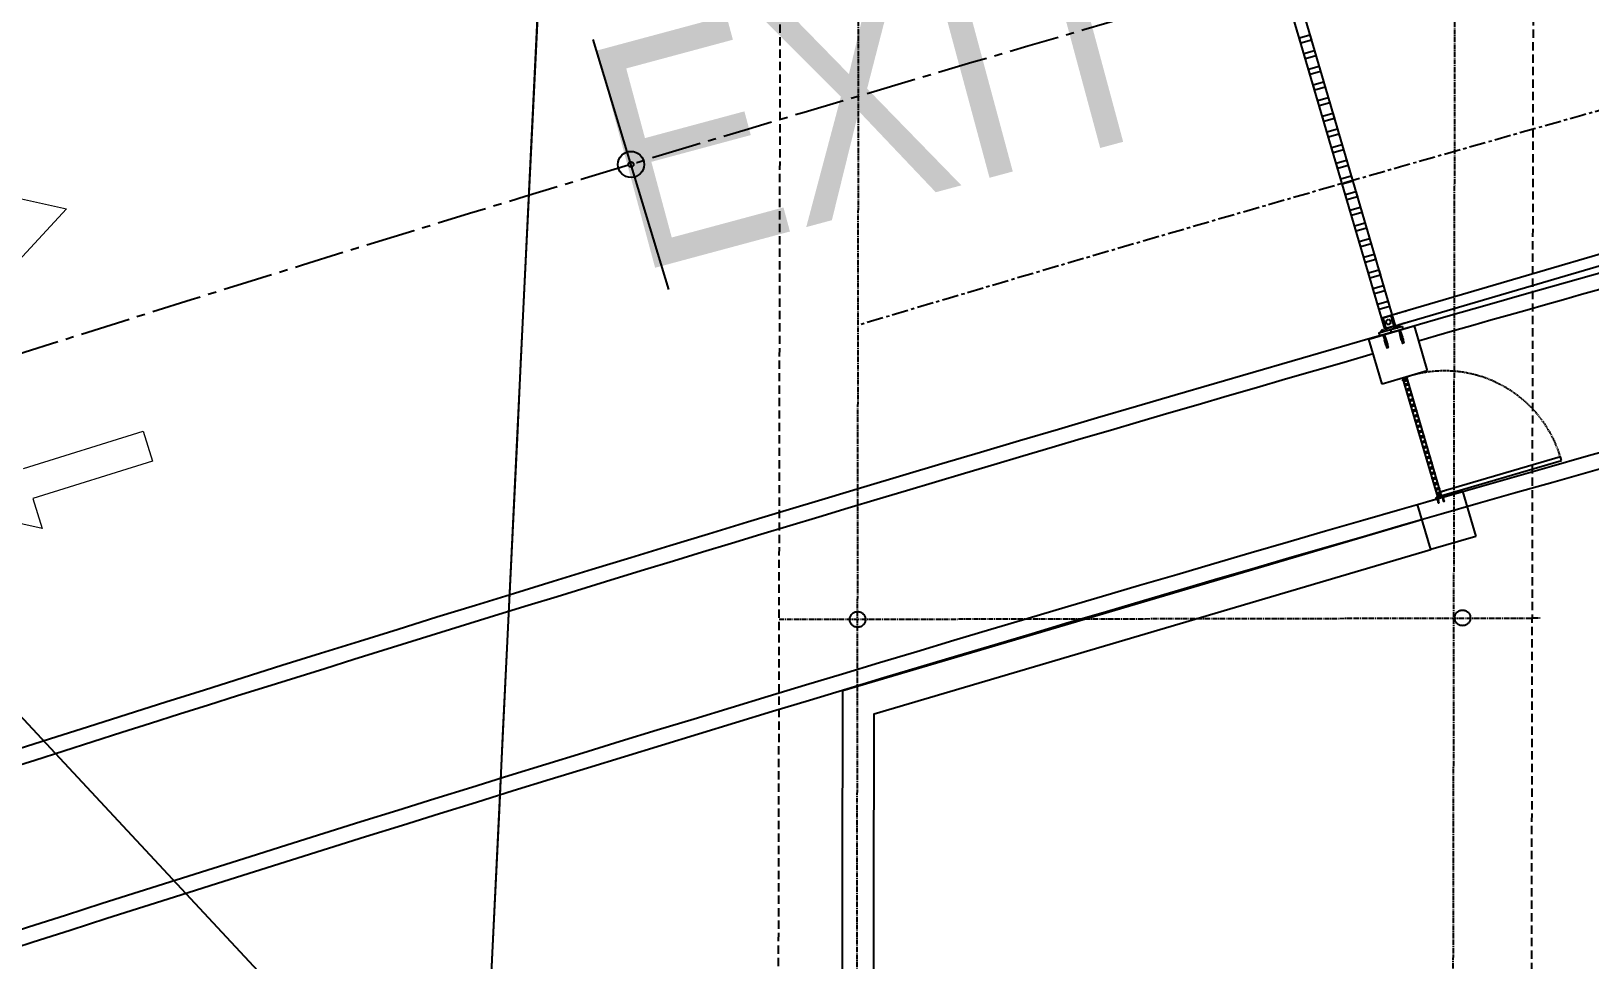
# Model space of a CAD drawing. Header units: feet. Extents: x 50754 to 76410, y 49660 to 67674.
# Drawn here: x 55201 to 55798, y 56534 to 56890 of the extents above; entities that cross this region are included whole.
import ezdxf

# ---------------------------------------------------------------- set-up
doc = ezdxf.new("R2010")
doc.units = ezdxf.units.FT
for name, pattern in [('Amconstr', [9999, 9999, 0]), ('CENTER', [2, 1.25, -0.25, 0.25, -0.25]), ('CENTER2', [28.575, 19.05, -3.175, 3.175, -3.175]), ('HIDDEN', [9.525, 6.35, -3.175]), ('HIDDEN2', [0.1875, 0.125, -0.0625])]:
    doc.linetypes.add(name, pattern=pattern)
for name, color, linetype in [('03--GRID', 8, 'CENTER2'), ('1_TEXT', 3, 'Continuous'), ('CKS_PROPERTY LINE', 5, 'Continuous'), ('F--BLOCKWALL-3', 253, 'Continuous'), ('MS GATE', 1, 'Continuous'), ('PLOT LINE', 3, 'Continuous'), ('ROAD CL', 251, 'CENTER'), ('roads & footpath', 161, 'Continuous')]:
    doc.layers.add(name, color=color, linetype=linetype)
doc.layers.add('1_CAR', color=1, linetype='Continuous', lineweight=0)
doc.styles.add('ARC_IMP 001 1_1', font='ARIALN.TTF', dxfattribs={"height": 0.078125})

# ---------------------------------------------------------------- blocks, each defined once
blk = doc.blocks.new('admin enlclave road')
at = {"layer": 'CKS_PROPERTY LINE', "color": 253}
for end in [5.08512532, 5.08442034]:
    blk.add_arc((-252677.079, -31683.27), 298338.704, 5.051499, end, dxfattribs=at)

msp = doc.modelspace()

# ---------------------------------------------------------------- linework, layer by layer
at = {"layer": '03--GRID', "color": 253, "ltscale": 0.1}
for p, q in [((55517.13983, 56451.6485), (55519.07095, 57576.64684)), ((55747.07181, 57576.2549), (55745.11209, 56436.25658)), ((55487.50444, 56664.69976), (55778.92267, 56665.20755))]:
    msp.add_line(p, q, dxfattribs=at)
at = {"layer": '1_CAR', "color": 253}
for p, q in [((55179.66738, 56829.69084), (55214.78625, 56821.77473)), ((55214.78625, 56821.77473), (55190.37126, 56795.31895)), ((55198.35894, 56722.39597), (55244.18812, 56736.66781)), ((55244.18812, 56736.66781), (55247.75608, 56725.21051)), ((55247.75608, 56725.21051), (55201.9269, 56710.93867)), ((55201.9269, 56710.93867), (55205.49486, 56699.48137)), ((55205.49486, 56699.48137), (55170.37598, 56707.39748))]:
    msp.add_line(p, q, dxfattribs=at)
at = {"layer": 'F--BLOCKWALL-3', "color": 253, "linetype": 'HIDDEN', "lineweight": 25, "ltscale": 0.5}
for p, q in [((55487.11251, 56436.7001), (55489.0722, 57576.69841)), ((55777.07177, 57576.20332), (55775.11207, 56436.20501))]:
    msp.add_line(p, q, dxfattribs=at)
at = {"layer": 'F--BLOCKWALL-3', "color": 253, "linetype": 'Amconstr', "lineweight": 25}
for p, q in [((55713.11494, 56771.96344), (55730.3871, 56777.03026)), ((55730.3871, 56777.03026), (55735.45392, 56759.7581)), ((55718.18176, 56754.69128), (55713.11494, 56771.96344)), ((55735.45392, 56759.7581), (55718.18176, 56754.69128)), ((55731.69328, 56708.6322), (55748.96543, 56713.69902)), ((55748.96543, 56713.69902), (55754.03225, 56696.42686)), ((55736.7601, 56691.36005), (55731.69328, 56708.6322)), ((55754.03225, 56696.42686), (55736.7601, 56691.36005))]:
    msp.add_line(p, q, dxfattribs=at)
for centre in [(55517.50486, 56664.64785), (55748.92271, 56665.25912)]:
    msp.add_circle(centre, 3, dxfattribs=at)
at = {"layer": 'MS GATE', "color": 253}
for p, q in [((55721.75084, 56774.49747), (55721.45385, 56775.50966)), ((55725.84436, 56756.30975), (55725.87817, 56756.33112)), ((55725.87817, 56756.33112), (55725.92871, 56756.33448)), ((55740.29861, 56711.15677), (55740.19971, 56711.4942))]:
    msp.add_line(p, q, dxfattribs=at)
for points in [[(55683.21704, 56913.26142), (55723.1747, 56777.07956), (55719.17339, 56775.90552), (55679.21572, 56912.08738)], [(55691.09969, 56886.39612), (55687.09838, 56885.22208), (55686.50903, 56887.23064), (55690.51035, 56888.40469)], [(55692.85843, 56880.40205), (55688.85712, 56879.22801), (55688.26778, 56881.23658), (55692.26909, 56882.41062)], [(55694.61254, 56874.42381), (55690.61122, 56873.24976), (55690.03116, 56875.2267), (55694.03248, 56876.40074)], [(55696.38056, 56868.39811), (55692.37924, 56867.22407), (55691.7899, 56869.23263), (55695.79122, 56870.40667)], [(55698.13466, 56862.41986), (55694.13335, 56861.24582), (55693.54865, 56863.23857), (55697.54996, 56864.41261)], [(55699.8934, 56856.4258), (55695.89209, 56855.25175), (55695.30739, 56857.2445), (55699.3087, 56858.41855)], [(55701.65215, 56850.43173), (55697.65083, 56849.25769), (55697.07077, 56851.23462), (55701.07209, 56852.40866)], [(55703.41553, 56844.42185), (55699.41422, 56843.24781), (55698.82951, 56845.24056), (55702.83083, 56846.4146)], [(55705.17427, 56838.42779), (55701.17296, 56837.25374), (55700.58826, 56839.24649), (55704.58957, 56840.42053)], [(55706.93302, 56832.43372), (55702.9317, 56831.25968), (55702.34236, 56833.26824), (55706.34367, 56834.44229)], [(55708.69176, 56826.43966), (55704.69044, 56825.26561), (55704.11038, 56827.24255), (55708.1117, 56828.41659)], [(55710.45514, 56820.42978), (55706.45383, 56819.25573), (55705.86449, 56821.2643), (55709.8658, 56822.43834)], [(55712.21388, 56814.43571), (55708.21257, 56813.26167), (55707.62323, 56815.27023), (55711.62454, 56816.44428)], [(55861.08564, 56817.54456), (55859.90696, 56821.56169), (55721.48993, 56780.94819), (55722.66861, 56776.93106)], [(55713.97263, 56808.44165), (55709.97131, 56807.2676), (55709.38197, 56809.27617), (55713.38329, 56810.45021)], [(55715.73137, 56802.44758), (55711.73005, 56801.27354), (55711.14535, 56803.26629), (55715.14667, 56804.44033)], [(55717.49475, 56796.4377), (55713.49344, 56795.26366), (55712.9041, 56797.27222), (55716.90541, 56798.44627)], [(55719.2535, 56790.44364), (55715.25218, 56789.26959), (55714.66284, 56791.27816), (55718.66415, 56792.4522)], [(55721.01224, 56784.44957), (55717.01092, 56783.27553), (55716.42158, 56785.28409), (55720.4229, 56786.45814)], [(55719.17339, 56775.90552), (55723.1747, 56777.07956), (55721.99602, 56781.09669), (55717.99471, 56779.92265)], [(55722.95632, 56775.9505), (55719.96719, 56775.07345), (55718.5008, 56780.07114), (55721.48993, 56780.94819)], [(55725.94544, 56776.82756), (55716.96225, 56774.19176), (55717.25924, 56773.17957), (55726.24243, 56775.81536)], [(55719.6523, 56778.60542), (55719.68857, 56778.59888), (55719.73877, 56778.5449), (55719.72106, 56778.48818), (55719.69407, 56778.46308), (55719.62616, 56778.46033), (55719.59643, 56778.50314), (55719.59368, 56778.57104)], [(55719.65694, 56778.5896), (55719.69785, 56778.56725), (55719.73877, 56778.5449), (55719.72106, 56778.48818), (55719.64198, 56778.46497), (55719.61224, 56778.50778), (55719.61878, 56778.54405)], [(55719.81472, 56778.05188), (55719.85099, 56778.04534), (55719.89654, 56778.00718), (55719.87883, 56777.95045), (55719.85648, 56777.90954), (55719.78394, 56777.92261), (55719.7542, 56777.96541), (55719.7561, 56778.0175)], [(55719.81936, 56778.03606), (55719.85099, 56778.04534), (55719.89654, 56778.00718), (55719.87419, 56777.96626), (55719.8472, 56777.94117), (55719.79511, 56777.94306), (55719.77002, 56777.97005), (55719.77191, 56778.02214)], [(55719.84332, 56779.12525), (55719.90005, 56779.10754), (55719.92514, 56779.08055), (55719.92789, 56779.01264), (55719.88508, 56778.98291), (55719.81718, 56778.98016), (55719.7828, 56779.03878), (55719.78934, 56779.07505)], [(55719.84332, 56779.12525), (55719.88423, 56779.1029), (55719.90933, 56779.07591), (55719.90743, 56779.02382), (55719.88044, 56778.99872), (55719.84417, 56779.00526), (55719.79862, 56779.04342), (55719.82097, 56779.08433)], [(55720.25632, 56777.71767), (55720.30841, 56777.71577), (55720.34278, 56777.65715), (55720.33625, 56777.62088), (55720.29808, 56777.57533), (55720.22554, 56777.5884), (55720.20045, 56777.61539), (55720.1977, 56777.68329)], [(55720.26096, 56777.70185), (55720.29723, 56777.69532), (55720.32697, 56777.65251), (55720.32043, 56777.61624), (55720.29808, 56777.57533), (55720.25717, 56777.59768), (55720.21626, 56777.62003), (55720.23397, 56777.67676)], [(55720.29837, 56779.44771), (55720.35045, 56779.44582), (55720.38483, 56779.3872), (55720.3783, 56779.35092), (55720.34013, 56779.30537), (55720.26759, 56779.31844), (55720.24249, 56779.34543), (55720.23975, 56779.41333)], [(55720.30301, 56779.4319), (55720.3551, 56779.43), (55720.38483, 56779.3872), (55720.3783, 56779.35092), (55720.34013, 56779.30537), (55720.29922, 56779.32772), (55720.25831, 56779.35007), (55720.27602, 56779.4068)], [(55720.81346, 56777.69219), (55720.86555, 56777.6903), (55720.89528, 56777.64749), (55720.89803, 56777.57959), (55720.85523, 56777.54985), (55720.78732, 56777.54711), (55720.75295, 56777.60573), (55720.75484, 56777.65782)], [(55720.81346, 56777.69219), (55720.86555, 56777.6903), (55720.89528, 56777.64749), (55720.89339, 56777.59541), (55720.85058, 56777.56567), (55720.81431, 56777.5722), (55720.76876, 56777.61037), (55720.78647, 56777.6671)], [(55720.85551, 56779.42224), (55720.92805, 56779.40917), (55720.95315, 56779.38218), (55720.95589, 56779.31427), (55720.89727, 56779.2799), (55720.861, 56779.28643), (55720.81081, 56779.34041), (55720.83316, 56779.38132)], [(55720.85551, 56779.42224), (55720.91224, 56779.40453), (55720.93733, 56779.37754), (55720.93544, 56779.32545), (55720.89263, 56779.29571), (55720.85636, 56779.30225), (55720.83316, 56779.38132)], [(55721.26851, 56778.01466), (55721.33641, 56778.01741), (55721.37079, 56777.95878), (55721.36426, 56777.92251), (55721.31028, 56777.87232), (55721.26936, 56777.89467), (55721.22845, 56777.91702), (55721.24152, 56777.98956)], [(55721.27315, 56777.99884), (55721.32524, 56777.99695), (55721.35498, 56777.95414), (55721.34844, 56777.91787), (55721.31028, 56777.87232), (55721.26936, 56777.89467), (55721.24616, 56777.97375)], [(55721.31293, 56779.09267), (55721.3492, 56779.08613), (55721.39939, 56779.03215), (55721.38168, 56778.97543), (55721.35469, 56778.95033), (55721.3026, 56778.95222), (55721.25705, 56778.99039), (55721.27012, 56779.06293)], [(55721.31757, 56779.07685), (55721.35848, 56779.0545), (55721.39939, 56779.03215), (55721.38168, 56778.97543), (55721.3026, 56778.95222), (55721.27287, 56778.99503), (55721.2794, 56779.0313)], [(55721.47534, 56778.53913), (55721.51161, 56778.53259), (55721.55717, 56778.49443), (55721.53946, 56778.4377), (55721.51711, 56778.39679), (55721.46038, 56778.4145), (55721.41483, 56778.45266), (55721.43254, 56778.50939)], [(55721.47998, 56778.52331), (55721.51161, 56778.53259), (55721.55717, 56778.49443), (55721.53482, 56778.45352), (55721.50783, 56778.42842), (55721.45574, 56778.43031), (55721.43064, 56778.4573), (55721.43254, 56778.50939)], [(55726.52249, 56755.69554), (55727.85637, 56756.08651), (55727.46694, 56757.41512), (55726.13306, 56757.02415)], [(55727.46694, 56757.41512), (55740.77347, 56712.01734), (55739.43959, 56711.62636), (55726.13306, 56757.02415)], [(55726.58212, 56755.80462), (55727.74202, 56756.1446), (55727.40049, 56757.30977), (55726.24059, 56756.96979)], [(55728.33338, 56754.45911), (55726.99949, 56754.06814), (55726.80323, 56754.73771), (55728.13712, 56755.12869)], [(55728.91907, 56752.46092), (55727.58518, 56752.06995), (55727.39047, 56752.73425), (55728.72435, 56753.12523)], [(55729.5063, 56750.45746), (55728.17242, 56750.06648), (55727.97616, 56750.73606), (55729.31004, 56751.12704)], [(55730.09199, 56748.45927), (55728.75811, 56748.06829), (55728.56185, 56748.73787), (55729.89573, 56749.12885)], [(55730.67768, 56746.46108), (55729.34379, 56746.0701), (55729.14753, 56746.73968), (55730.48142, 56747.13066)], [(55731.26182, 56744.46816), (55729.92794, 56744.07718), (55729.73477, 56744.73622), (55731.06865, 56745.12719)], [(55731.8506, 56742.45942), (55730.51672, 56742.06845), (55730.32046, 56742.73803), (55731.65434, 56743.129)], [(55732.43475, 56740.46651), (55731.10086, 56740.07553), (55730.90615, 56740.73984), (55732.24003, 56741.13081)], [(55733.02044, 56738.46832), (55731.68655, 56738.07734), (55731.49184, 56738.74165), (55732.82572, 56739.13262)], [(55733.60612, 56736.47013), (55732.27224, 56736.07915), (55732.07907, 56736.73818), (55733.41295, 56737.12916)], [(55734.19336, 56734.46666), (55732.85947, 56734.07569), (55732.66476, 56734.73999), (55733.99864, 56735.13097)], [(55734.77905, 56732.46847), (55733.44516, 56732.0775), (55733.25045, 56732.7418), (55734.58433, 56733.13278)], [(55735.36474, 56730.47028), (55734.03085, 56730.07931), (55733.83459, 56730.74889), (55735.16848, 56731.13986)], [(55735.95043, 56728.47209), (55734.61654, 56728.08112), (55734.42337, 56728.74015), (55735.75726, 56729.13113)], [(55736.53766, 56726.46863), (55735.20378, 56726.07765), (55735.00752, 56726.74723), (55736.3414, 56727.13821)], [(55786.74767, 56725.49282), (55786.35515, 56726.83198), (55740.21224, 56713.30704), (55740.60476, 56711.96789)], [(55737.12335, 56724.47044), (55735.78946, 56724.07946), (55735.59321, 56724.74904), (55736.92709, 56725.14002)], [(55737.70904, 56722.47225), (55736.37515, 56722.08127), (55736.17889, 56722.75085), (55737.51278, 56723.14183)], [(55738.29473, 56720.47406), (55736.96084, 56720.08308), (55736.76613, 56720.74739), (55738.10001, 56721.13836)], [(55738.88196, 56718.4706), (55737.54808, 56718.07962), (55737.35182, 56718.7492), (55738.6857, 56719.14017)], [(55739.46765, 56716.47241), (55738.13377, 56716.08143), (55737.93751, 56716.75101), (55739.27139, 56717.14198)], [(55740.05334, 56714.47422), (55738.71946, 56714.08324), (55738.5232, 56714.75282), (55739.85708, 56715.14379)], [(55741.69703, 56711.93308), (55738.70238, 56711.05532), (55738.80129, 56710.71789), (55741.79594, 56711.59565)], [(55739.43959, 56711.62636), (55740.77347, 56712.01734), (55740.38095, 56713.35649), (55739.04707, 56712.96552)], [(55740.70057, 56711.64101), (55739.70412, 56711.34893), (55739.21578, 56713.01497), (55740.21224, 56713.30704)], [(55739.59948, 56712.52629), (55739.61157, 56712.52411), (55739.6283, 56712.50611), (55739.62239, 56712.4872), (55739.61339, 56712.47884), (55739.59075, 56712.47793), (55739.58085, 56712.4922), (55739.57994, 56712.51483)], [(55739.60103, 56712.52101), (55739.61466, 56712.51356), (55739.6283, 56712.50611), (55739.62239, 56712.4872), (55739.59603, 56712.47947), (55739.58612, 56712.49374), (55739.5883, 56712.50583)], [(55739.65357, 56712.34176), (55739.66566, 56712.33958), (55739.68084, 56712.32685), (55739.67493, 56712.30794), (55739.66748, 56712.29431), (55739.6433, 56712.29867), (55739.63339, 56712.31294), (55739.63402, 56712.3303)], [(55739.65511, 56712.33649), (55739.66566, 56712.33958), (55739.68084, 56712.32685), (55739.67338, 56712.31321), (55739.66439, 56712.30485), (55739.64702, 56712.30549), (55739.63866, 56712.31449), (55739.6393, 56712.33185)], [(55739.6632, 56712.69955), (55739.68211, 56712.69364), (55739.69047, 56712.68464), (55739.69138, 56712.662), (55739.67711, 56712.6521), (55739.65448, 56712.65119), (55739.64302, 56712.67073), (55739.6452, 56712.68282)], [(55739.6632, 56712.69955), (55739.67684, 56712.69209), (55739.6852, 56712.68309), (55739.68456, 56712.66573), (55739.67556, 56712.65737), (55739.66347, 56712.65955), (55739.64829, 56712.67228), (55739.65575, 56712.68591)], [(55739.80074, 56712.23031), (55739.8181, 56712.22968), (55739.82955, 56712.21013), (55739.82737, 56712.19804), (55739.81465, 56712.18286), (55739.79047, 56712.18723), (55739.7821, 56712.19623), (55739.78119, 56712.21886)], [(55739.80228, 56712.22504), (55739.81437, 56712.22286), (55739.82428, 56712.20859), (55739.8221, 56712.1965), (55739.81465, 56712.18286), (55739.80101, 56712.19032), (55739.78738, 56712.19777), (55739.79328, 56712.21668)], [(55739.81492, 56712.80699), (55739.83228, 56712.80636), (55739.84373, 56712.78681), (55739.84155, 56712.77472), (55739.82882, 56712.75954), (55739.80464, 56712.7639), (55739.79628, 56712.7729), (55739.79537, 56712.79554)], [(55739.81646, 56712.80172), (55739.83382, 56712.80108), (55739.84373, 56712.78681), (55739.84155, 56712.77472), (55739.82882, 56712.75954), (55739.81519, 56712.767), (55739.80155, 56712.77445), (55739.80746, 56712.79336)], [(55739.98645, 56712.22177), (55740.00381, 56712.22113), (55740.01372, 56712.20686), (55740.01463, 56712.18423), (55740.00036, 56712.17432), (55739.97772, 56712.17341), (55739.96627, 56712.19295), (55739.96691, 56712.21032)], [(55739.98645, 56712.22177), (55740.00381, 56712.22113), (55740.01372, 56712.20686), (55740.01308, 56712.1895), (55739.99881, 56712.17959), (55739.98672, 56712.18177), (55739.97154, 56712.1945), (55739.97745, 56712.21341)], [(55740.00063, 56712.79845), (55740.02481, 56712.79409), (55740.03317, 56712.78509), (55740.03408, 56712.76245), (55740.01454, 56712.751), (55740.00245, 56712.75318), (55739.98572, 56712.77118), (55739.99317, 56712.78481)], [(55740.00063, 56712.79845), (55740.01953, 56712.79254), (55740.0279, 56712.78354), (55740.02726, 56712.76618), (55740.01299, 56712.75627), (55740.0009, 56712.75845), (55739.99317, 56712.78481)], [(55740.13816, 56712.32922), (55740.1608, 56712.33013), (55740.17225, 56712.31058), (55740.17007, 56712.29849), (55740.15207, 56712.28177), (55740.13844, 56712.28922), (55740.1248, 56712.29667), (55740.12916, 56712.32085)], [(55740.13971, 56712.32394), (55740.15707, 56712.32331), (55740.16698, 56712.30904), (55740.1648, 56712.29695), (55740.15207, 56712.28177), (55740.13844, 56712.28922), (55740.13071, 56712.31558)], [(55740.15307, 56712.68855), (55740.16516, 56712.68637), (55740.18189, 56712.66837), (55740.17598, 56712.64946), (55740.16698, 56712.6411), (55740.14962, 56712.64174), (55740.13443, 56712.65446), (55740.1388, 56712.67864)], [(55740.15461, 56712.68328), (55740.16825, 56712.67582), (55740.18189, 56712.66837), (55740.17598, 56712.64946), (55740.14962, 56712.64174), (55740.13971, 56712.65601), (55740.14189, 56712.6681)], [(55740.20716, 56712.50402), (55740.21925, 56712.50184), (55740.23443, 56712.48911), (55740.22852, 56712.4702), (55740.22106, 56712.45657), (55740.20216, 56712.46248), (55740.18698, 56712.4752), (55740.19289, 56712.49411)], [(55740.2087, 56712.49875), (55740.21925, 56712.50184), (55740.23443, 56712.48911), (55740.22697, 56712.47548), (55740.21797, 56712.46711), (55740.20061, 56712.46775), (55740.19225, 56712.47675), (55740.19289, 56712.49411)]]:
    msp.add_lwpolyline(points, close=True, dxfattribs=at)
for points in [[(55721.67971, 56781.00388), (55720.17724, 56780.56303), (55720.17724, 56780.56303)], [(55723.92551, 56781.66283), (55722.42304, 56781.22198), (55722.42304, 56781.22198)], [(55726.18712, 56782.32642), (55724.66884, 56781.88093), (55724.66884, 56781.88093)], [(55728.43292, 56782.98537), (55726.93045, 56782.54452), (55726.93045, 56782.54452)], [(55718.96466, 56775.32896), (55717.65198, 56774.9438), (55717.65198, 56774.9438)], [(55717.80047, 56774.43771), (55717.65198, 56774.9438), (55717.65198, 56774.9438)], [(55718.18004, 56774.54908), (55717.80047, 56774.43771), (55717.80047, 56774.43771)], [(55718.48385, 56775.44554), (55717.97776, 56775.29705), (55717.97776, 56775.29705)], [(55717.97776, 56775.29705), (55718.04736, 56775.05981), (55718.04736, 56775.05981)], [(55719.4181, 56780.34029), (55717.99471, 56779.92265), (55718.47268, 56778.29365)], [(55718.18004, 56774.54908), (55718.03155, 56775.05517), (55718.03155, 56775.05517)], [(55718.04736, 56775.05981), (55718.19586, 56774.55372), (55718.19586, 56774.55372)], [(55718.16338, 56774.66443), (55718.14756, 56774.65979), (55718.14756, 56774.65979)], [(55718.48385, 56775.44554), (55718.55346, 56775.20831), (55718.55346, 56775.20831)], [(55718.55346, 56775.20831), (55718.70196, 56774.70221), (55718.70196, 56774.70221)], [(55718.7494, 56774.71614), (55718.60091, 56775.22223), (55718.60091, 56775.22223)], [(55718.71692, 56774.82684), (55718.66947, 56774.81292), (55718.66947, 56774.81292)], [(55718.69542, 56777.53451), (55719.17339, 56775.90552), (55719.17339, 56775.90552)], [(55719.11316, 56774.82287), (55718.7494, 56774.71614), (55718.7494, 56774.71614)], [(55719.11316, 56774.82287), (55718.96466, 56775.32896), (55718.96466, 56775.32896)], [(55719.17339, 56775.90552), (55720.59678, 56776.32316), (55720.59678, 56776.32316)], [(55721.35592, 56776.5459), (55722.85839, 56776.98675), (55722.85839, 56776.98675)], [(55723.60172, 56777.20485), (55725.10419, 56777.6457), (55725.10419, 56777.6457)], [(55723.66186, 56776.70719), (55724.95873, 56777.0877), (55724.95873, 56777.0877)], [(55723.81035, 56776.20109), (55723.66186, 56776.70719), (55723.66186, 56776.70719)], [(55723.81035, 56776.20109), (55724.17411, 56776.30782), (55724.17411, 56776.30782)], [(55723.98764, 56777.06043), (55724.47792, 56777.20428), (55724.47792, 56777.20428)], [(55723.98764, 56777.06043), (55724.05724, 56776.8232), (55724.05724, 56776.8232)], [(55724.17411, 56776.30782), (55724.02561, 56776.81392), (55724.02561, 56776.81392)], [(55724.05724, 56776.8232), (55724.20574, 56776.3171), (55724.20574, 56776.3171)], [(55724.14163, 56776.41853), (55724.17326, 56776.42781), (55724.17326, 56776.42781)], [(55724.47792, 56777.20428), (55724.54752, 56776.96705), (55724.54752, 56776.96705)], [(55724.50273, 56775.30491), (55725.03175, 56773.50195), (55725.03175, 56773.50195)], [(55724.54752, 56776.96705), (55724.69602, 56776.46096), (55724.69602, 56776.46096)], [(55724.74347, 56776.47488), (55724.59497, 56776.98097), (55724.59497, 56776.98097)], [(55724.66354, 56776.57167), (55724.71098, 56776.58559), (55724.71098, 56776.58559)], [(55724.74347, 56776.47488), (55725.10722, 56776.58161), (55725.10722, 56776.58161)], [(55725.10722, 56776.58161), (55724.95873, 56777.0877), (55724.95873, 56777.0877)], [(55724.99301, 56775.44877), (55725.52203, 56773.6458), (55725.52203, 56773.6458)], [(55725.84752, 56777.8638), (55727.3658, 56778.30929), (55727.3658, 56778.30929)], [(55728.10913, 56778.52739), (55729.6116, 56778.96824), (55729.6116, 56778.96824)], [(55718.49285, 56773.54153), (55719.02187, 56771.73856), (55719.02187, 56771.73856)], [(55718.92697, 56771.71072), (55719.63867, 56771.91954), (55719.92638, 56770.93898)], [(55718.92697, 56771.71072), (55719.21468, 56770.73016), (55719.21468, 56770.73016)], [(55718.99895, 56773.69002), (55719.52796, 56771.88706), (55719.52796, 56771.88706)], [(55719.21468, 56770.73016), (55719.41867, 56769.74222), (55719.41867, 56769.74222)], [(55719.41867, 56769.74222), (55719.7508, 56769.83967), (55719.7508, 56769.83967)], [(55719.94059, 56769.89535), (55719.57844, 56770.83689), (55719.7508, 56769.83967)], [(55719.59264, 56769.79326), (55719.9546, 56768.55965), (55719.9546, 56768.55965)], [(55719.94059, 56769.89535), (55720.30434, 56770.00208), (55719.92638, 56770.93898)], [(55719.9546, 56768.55965), (55720.4607, 56768.70815), (55720.4607, 56768.70815)], [(55720.09874, 56769.94176), (55720.4607, 56768.70815), (55720.4607, 56768.70815)], [(55724.92104, 56773.46946), (55725.61692, 56773.67365), (55725.90463, 56772.69309)], [(55724.92104, 56773.46946), (55725.20875, 56772.4889), (55725.20875, 56772.4889)], [(55725.20875, 56772.4889), (55725.41274, 56771.50096), (55725.41274, 56771.50096)], [(55725.41274, 56771.50096), (55725.74486, 56771.59841), (55725.74486, 56771.59841)], [(55725.95047, 56771.65874), (55725.5725, 56772.59564), (55725.74486, 56771.59841)], [(55725.60253, 56771.55664), (55725.96448, 56770.32304), (55725.96448, 56770.32304)], [(55725.95047, 56771.65874), (55726.29841, 56771.76083), (55725.90463, 56772.69309)], [(55726.45476, 56770.46689), (55725.96448, 56770.32304), (55725.96448, 56770.32304)], [(55726.09281, 56771.7005), (55726.45476, 56770.46689), (55726.45476, 56770.46689)], [(55726.81982, 56756.693), (55726.86481, 56756.73481), (55726.92872, 56756.77072)], [(55726.92872, 56756.77072), (55726.99662, 56756.77345), (55727.06234, 56756.76409)], [(55726.77537, 56756.57119), (55725.97398, 56756.3363), (55725.97398, 56756.3363)], [(55725.97398, 56756.3363), (55726.00953, 56756.21504), (55726.00953, 56756.21504)], [(55726.80564, 56756.44838), (55726.00953, 56756.21504), (55726.00953, 56756.21504)], [(55727.11252, 56756.37803), (55727.05235, 56756.34894), (55726.98072, 56756.33939)], [(55739.36996, 56711.4342), (55738.93236, 56711.30593), (55738.93236, 56711.30593)], [(55738.98181, 56711.13722), (55738.93236, 56711.30593), (55738.93236, 56711.30593)], [(55739.10835, 56711.17431), (55738.98181, 56711.13722), (55738.98181, 56711.13722)], [(55739.2097, 56711.4731), (55739.04099, 56711.42365), (55739.04099, 56711.42365)], [(55739.04099, 56711.42365), (55739.06417, 56711.34457), (55739.06417, 56711.34457)], [(55739.52157, 56713.1046), (55739.04707, 56712.96552), (55739.20624, 56712.42248)], [(55739.10835, 56711.17431), (55739.0589, 56711.34302), (55739.0589, 56711.34302)], [(55739.06417, 56711.34457), (55739.11362, 56711.17585), (55739.11362, 56711.17585)], [(55739.1028, 56711.21276), (55739.09753, 56711.21121), (55739.09753, 56711.21121)], [(55739.2097, 56711.4731), (55739.23288, 56711.39402), (55739.23288, 56711.39402)], [(55739.21252, 56710.83843), (55739.38869, 56710.23739), (55739.38869, 56710.23739)], [(55739.23288, 56711.39402), (55739.28233, 56711.22531), (55739.28233, 56711.22531)], [(55739.29815, 56711.22994), (55739.2487, 56711.39865), (55739.2487, 56711.39865)], [(55739.28733, 56711.26685), (55739.27152, 56711.26221), (55739.27152, 56711.26221)], [(55739.28042, 56712.16941), (55739.43959, 56711.62636), (55739.43959, 56711.62636)], [(55739.41941, 56711.26548), (55739.29815, 56711.22994), (55739.29815, 56711.22994)], [(55739.35706, 56710.22812), (55739.59431, 56710.29766), (55739.69012, 56709.97078)], [(55739.35706, 56710.22812), (55739.45287, 56709.90124), (55739.45287, 56709.90124)], [(55739.41941, 56711.26548), (55739.36996, 56711.4342), (55739.36996, 56711.4342)], [(55739.38124, 56710.88788), (55739.55741, 56710.28684), (55739.55741, 56710.28684)], [(55739.43959, 56711.62636), (55739.91409, 56711.76544), (55739.91409, 56711.76544)], [(55739.45287, 56709.90124), (55739.52078, 56709.5719), (55739.52078, 56709.5719)], [(55739.52078, 56709.5719), (55739.6315, 56709.60435), (55739.6315, 56709.60435)], [(55739.69476, 56709.6229), (55739.57413, 56709.93678), (55739.6315, 56709.60435)], [(55739.57877, 56709.5889), (55739.69931, 56709.17766), (55739.69931, 56709.17766)], [(55739.69476, 56709.6229), (55739.81602, 56709.65844), (55739.69012, 56709.97078)], [(55739.69931, 56709.17766), (55739.86802, 56709.22711), (55739.86802, 56709.22711)], [(55739.74748, 56709.63835), (55739.86802, 56709.22711), (55739.86802, 56709.22711)], [(55740.27551, 56713.32559), (55739.77464, 56713.17878), (55739.77464, 56713.17878)], [(55740.16716, 56711.83962), (55740.66803, 56711.98643), (55740.66803, 56711.98643)], [(55741.02417, 56713.54503), (55740.52331, 56713.39822), (55740.52331, 56713.39822)], [(55740.91583, 56712.05906), (55741.41669, 56712.20587), (55741.41669, 56712.20587)], [(55740.93583, 56711.89317), (55741.36815, 56712.01989), (55741.36815, 56712.01989)], [(55740.98528, 56711.72445), (55740.93583, 56711.89317), (55740.93583, 56711.89317)], [(55740.98528, 56711.72445), (55741.10654, 56711.76), (55741.10654, 56711.76)], [(55741.04445, 56712.01088), (55741.20789, 56712.05879), (55741.20789, 56712.05879)], [(55741.04445, 56712.01088), (55741.06763, 56711.9318), (55741.06763, 56711.9318)], [(55741.10654, 56711.76), (55741.05709, 56711.92871), (55741.05709, 56711.92871)], [(55741.06763, 56711.9318), (55741.11708, 56711.76309), (55741.11708, 56711.76309)], [(55741.09572, 56711.7969), (55741.10627, 56711.79999), (55741.10627, 56711.79999)], [(55741.20789, 56712.05879), (55741.23107, 56711.97971), (55741.23107, 56711.97971)], [(55741.21599, 56711.42566), (55741.39216, 56710.82462), (55741.39216, 56710.82462)], [(55741.23107, 56711.97971), (55741.28052, 56711.81099), (55741.28052, 56711.81099)], [(55741.29634, 56711.81563), (55741.24689, 56711.98434), (55741.24689, 56711.98434)], [(55741.26971, 56711.8479), (55741.28552, 56711.85254), (55741.28552, 56711.85254)], [(55741.77811, 56713.76601), (55741.27197, 56713.61766), (55741.27197, 56713.61766)], [(55741.29634, 56711.81563), (55741.4176, 56711.85117), (55741.4176, 56711.85117)], [(55741.35525, 56710.81381), (55741.58723, 56710.8818), (55741.68304, 56710.55492)], [(55741.35525, 56710.81381), (55741.45106, 56710.48693), (55741.45106, 56710.48693)], [(55741.4176, 56711.85117), (55741.36815, 56712.01989), (55741.36815, 56712.01989)], [(55741.37943, 56711.47357), (55741.5556, 56710.87253), (55741.5556, 56710.87253)], [(55741.45106, 56710.48693), (55741.51897, 56710.15759), (55741.51897, 56710.15759)], [(55741.51897, 56710.15759), (55741.62969, 56710.19004), (55741.62969, 56710.19004)], [(55741.69822, 56710.21013), (55741.57232, 56710.52247), (55741.62969, 56710.19004)], [(55741.58223, 56710.17613), (55741.70277, 56709.7649), (55741.70277, 56709.7649)], [(55741.66449, 56712.2785), (55742.17063, 56712.42686), (55742.17063, 56712.42686)], [(55741.69822, 56710.21013), (55741.81421, 56710.24413), (55741.68304, 56710.55492)], [(55741.86621, 56709.8128), (55741.70277, 56709.7649), (55741.70277, 56709.7649)], [(55741.74568, 56710.22404), (55741.86621, 56709.8128), (55741.86621, 56709.8128)], [(55742.52677, 56713.98545), (55742.0259, 56713.83864), (55742.0259, 56713.83864)], [(55742.41842, 56712.49949), (55742.91929, 56712.6463), (55742.91929, 56712.6463)]]:
    msp.add_lwpolyline(points, dxfattribs=at)
at = {"layer": 'MS GATE', "color": 253, "linetype": 'HIDDEN2', "ltscale": 3}
for centre, radius, start, end in [((55727.05273, 56781.6497), 138.71991, 16.72129079, 108.42128165), ((55742.06658, 56713.54036), 46.24008, 16.70523793, 108.40522878)]:
    msp.add_arc(centre, radius, start, end, dxfattribs=at)
at = {"layer": 'MS GATE', "color": 253}
for points in [[(55726.98072, 56756.33939), (55726.80091, 56756.36685), (55726.72046, 56756.54365), (55726.81982, 56756.693)], [(55727.06234, 56756.76409), (55727.23187, 56756.69355), (55727.25742, 56756.4892), (55727.11252, 56756.37803)], [(55725.92871, 56756.33448), (55726.15242, 56756.17677), (55725.73591, 56756.05468), (55725.84436, 56756.30975)]]:
    msp.add_open_spline(points, degree=3, dxfattribs=at)
at = {"layer": 'PLOT LINE', "color": 253}
for points in [[(55507.8549, 54326.40262), (55511.82776, 56637.49316), (55733.38217, 56702.87497, -0.001730836)], [(55519.88978, 54346.68202), (55523.81244, 56628.56971), (55736.7601, 56691.36005, -0.001730836)]]:
    msp.add_lwpolyline(points, format="xyb", dxfattribs=at)
at = {"layer": 'ROAD CL', "color": 253, "linetype": 'ByBlock'}
msp.add_line((55068.13238, 56765.81265), (55463.52484, 56342.17155), dxfattribs=at)
at = {"layer": 'ROAD CL', "color": 253, "linetype": 'CENTER2'}
msp.add_lwpolyline([(66319.12001, 54983.39265), (66319.12001, 55560.25924, 0.293412943), (64447.06591, 57232.22104, 0.040721648), (61509.2811, 57602.64222, 0.024145299), (59733.95754, 57594.65401, 0.015273201), (58598.21154, 57497.65067, 0.012172489), (57720.53194, 57373.54413, 0.020945645), (56228.1544, 57060.59909, 0.019605249), (54859.52285, 56655.47186, 2.29335655)], format="xyb", dxfattribs=at)
at = {"layer": 'ROAD CL', "color": 253, "ltscale": 5}
msp.add_lwpolyline([(55517.69872, 56777.23877, -0.127208082), (64593.65401, 57114.86641, -0.187226215), (65700.18893, 56436.28411, 0.07994945), (66064.65426, 56084.23478, -0.270064704), (66247.12001, 55771.05497), (66247.12001, 55321.56048)], format="xyb", dxfattribs=at)
at = {"layer": 'ROAD CL', "color": 253, "linetype": 'ByBlock'}
msp.add_lwpolyline([(55445.29307, 56790.94211), (55416.31056, 56886.65007)], dxfattribs=at)
for radius in [5, 1]:
    msp.add_circle((55430.80182, 56838.79609), radius, dxfattribs=at)
at = {"layer": 'roads & footpath', "color": 253}
for points in [[(55014.00942, 56438.37687, -0.323577572), (55059.30962, 56501.04679, -0.013071432), (55967.66577, 56774.83378), (56204.32756, 56819.13273, -0.105689771), (63713.76306, 57139.11617), (63336.43266, 56555.17113), (63820.2201, 56242.56001), (64325.53336, 57024.56741, -0.004624362), (64650.94279, 56954.64992, -0.207356123), (65711.3806, 56181.76162, 0.151143542), (66015.9468, 55899.96708, -0.288699756), (66109.12001, 55752.04966), (66109.12001, 55450.35905)], [(55020.00942, 56438.37687, -0.323577572), (55061.19142, 56495.34952, -0.013068019), (55969.01016, 56768.98122), (56205.63257, 56813.2728, -0.10556464), (63703.77854, 57134.71969), (63328.13684, 56553.38804), (63822.00319, 56234.26419), (64328.34591, 57017.86477, -0.004567344), (64649.6282, 56948.79571, -0.207352394), (65706.19809, 56178.73803, 0.151134999), (66013.35558, 55894.55547, -0.288699756), (66103.12001, 55752.04966), (66103.12001, 55468.35905)]]:
    msp.add_lwpolyline(points, format="xyb", dxfattribs=at)
for centre, radius, start, end in [((60747.38503, 39273.48869), 18208.29284, 105.266815583, 108.394291737), ((60711.89197, 39398.86008), 18072, 105.263696344, 105.994990841), ((60760.48075, 39231.62623), 18246.14887, 106.053479881, 108.391829756)]:
    msp.add_arc(centre, radius, start, end, dxfattribs=at)

# ---------------------------------------------------------------- block references
at = {"layer": 'MS GATE', "linetype": 'Amconstr', "lineweight": 25, "xscale": 42.66674600251998, "yscale": 42.66674600251998, "zscale": 42.66674600251998, "rotation": 352.174150691152}
msp.add_blockref('admin enlclave road', (-1794383.54152, 541708.42207), dxfattribs=at)

# ---------------------------------------------------------------- texts
at = {"layer": '1_TEXT', "color": 8, "style": 'ARC_IMP 001 1_1'}
msp.add_text('EXIT', height=86.06948, rotation=15.0679736, dxfattribs=at).set_placement((55432.20326, 56797.14372))

doc.saveas('drawing.dxf')
